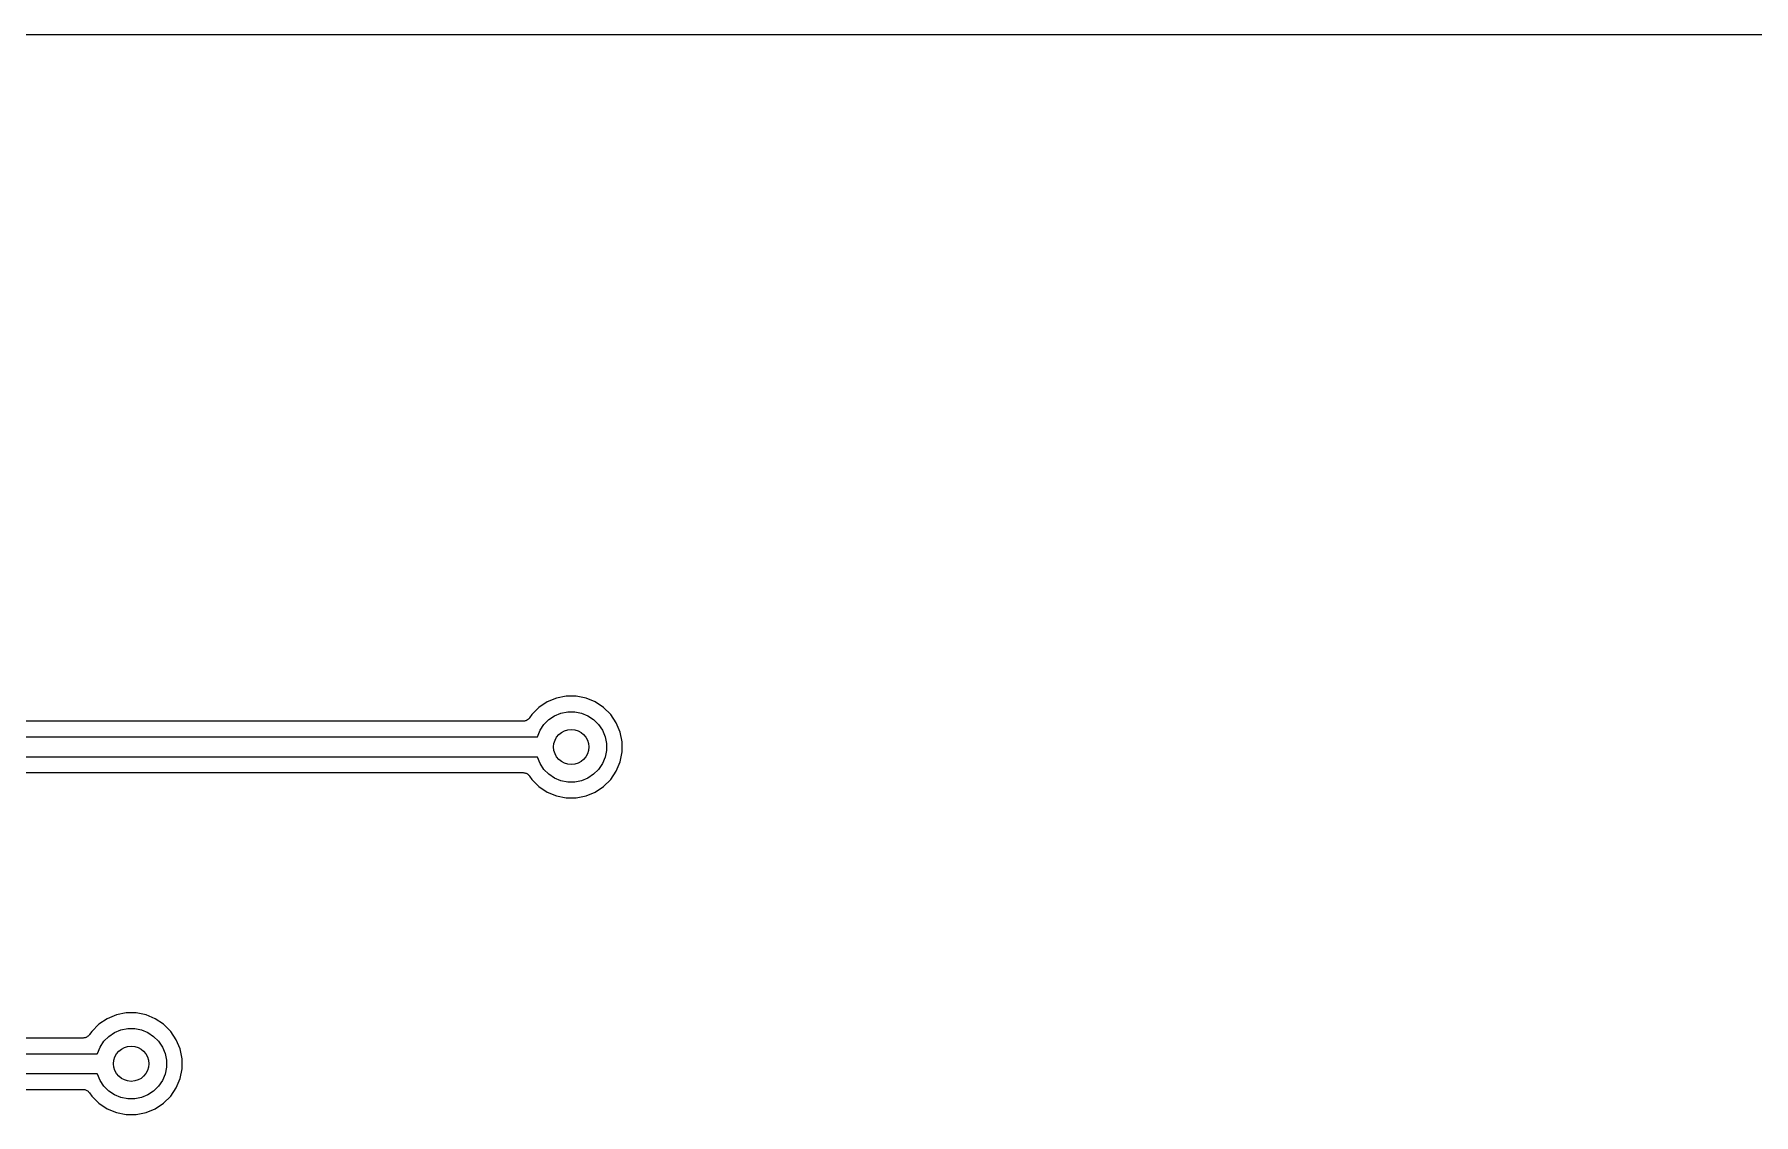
# Model space of a CAD drawing. Extents: x 1.98 to 5.9, y -3.93 to -1.98.
# Drawn here: x 3.331 to 4.1, y -2.46 to -1.976 of the extents above; entities that cross this region are included whole.
import ezdxf

# ---------------------------------------------------------------- set-up
doc = ezdxf.new("R2010")
doc.units = 0
doc.header["$MEASUREMENT"] = 0
doc.layers.add('BLACK', color=7, linetype='CONTINUOUS')

msp = doc.modelspace()

# ---------------------------------------------------------------- linework, layer by layer
at = {"layer": 'BLACK', "linetype": 'CONTINUOUS'}
for p, q in [((2.27122, -1.97649), (5.89403, -1.97649)), ((3.56009, -2.27512), (3.55637, -2.27761)), ((3.56423, -2.2734), (3.56009, -2.27512)), ((3.56863, -2.27253), (3.56423, -2.2734)), ((3.57311, -2.27253), (3.56863, -2.27253)), ((3.5775, -2.2734), (3.57311, -2.27253)), ((3.58164, -2.27512), (3.5775, -2.2734)), ((3.58537, -2.27761), (3.58164, -2.27512)), ((3.54932, -2.28378), (2.9403, -2.28378)), ((3.54965, -2.28374), (3.54932, -2.28378)), ((3.54997, -2.28372), (3.54965, -2.28374)), ((3.54998, -2.28371), (3.54997, -2.28372)), ((3.55, -2.28371), (3.54998, -2.28371)), ((3.55031, -2.28362), (3.55, -2.28371)), ((3.55062, -2.28352), (3.55031, -2.28362)), ((3.55064, -2.28352), (3.55062, -2.28352)), ((3.55065, -2.28351), (3.55064, -2.28352)), ((3.55094, -2.28336), (3.55065, -2.28351)), ((3.55123, -2.28321), (3.55094, -2.28336)), ((3.55124, -2.2832), (3.55123, -2.28321)), ((3.55126, -2.28319), (3.55124, -2.2832)), ((3.55151, -2.28298), (3.55126, -2.28319)), ((3.55176, -2.28278), (3.55151, -2.28298)), ((3.55177, -2.28277), (3.55176, -2.28278)), ((3.55179, -2.28276), (3.55177, -2.28277)), ((3.55199, -2.28251), (3.55179, -2.28276)), ((3.5522, -2.28226), (3.55199, -2.28251)), ((3.55222, -2.28223), (3.5522, -2.28226)), ((3.55223, -2.28222), (3.55222, -2.28223)), ((3.55222, -2.28223), (3.55222, -2.28223)), ((3.55222, -2.28223), (3.55222, -2.28223)), ((3.5532, -2.28077), (3.55223, -2.28222)), ((3.55637, -2.27761), (3.5532, -2.28077)), ((3.55863, -2.28524), (3.56083, -2.28304)), ((3.56083, -2.28304), (3.56341, -2.28132)), ((3.56341, -2.28132), (3.56627, -2.28013)), ((3.56627, -2.28013), (3.56932, -2.27953)), ((3.56932, -2.27953), (3.57242, -2.27953)), ((3.57242, -2.27953), (3.57546, -2.28013)), ((3.57546, -2.28013), (3.57833, -2.28132)), ((3.57833, -2.28132), (3.5809, -2.28304)), ((3.5809, -2.28304), (3.5831, -2.28524)), ((3.58854, -2.28077), (3.58537, -2.27761)), ((3.59103, -2.2845), (3.58854, -2.28077)), ((2.93595, -2.29078), (3.5557, -2.29078)), ((3.5557, -2.29078), (3.55572, -2.29068)), ((3.55572, -2.29068), (3.55691, -2.28782)), ((3.55691, -2.28782), (3.55863, -2.28524)), ((3.5831, -2.28524), (3.58482, -2.28782)), ((3.58482, -2.28782), (3.58601, -2.29068)), ((3.58601, -2.29068), (3.58661, -2.29372)), ((3.59274, -2.28864), (3.59103, -2.2845)), ((3.59361, -2.29304), (3.59274, -2.28864)), ((3.58661, -2.29683), (3.58601, -2.29987)), ((3.58661, -2.29372), (3.58661, -2.29683)), ((3.59274, -2.30191), (3.59361, -2.29752)), ((3.59361, -2.29752), (3.59361, -2.29304)), ((3.5557, -2.29978), (2.93431, -2.29978)), ((2.93482, -2.30678), (3.54932, -2.30678)), ((3.54932, -2.30678), (3.54934, -2.30678)), ((3.54934, -2.30678), (3.54934, -2.30678)), ((3.54934, -2.30678), (3.54934, -2.30678)), ((3.54934, -2.30678), (3.54937, -2.30678)), ((3.54937, -2.30678), (3.54969, -2.30681)), ((3.54969, -2.30681), (3.55002, -2.30685)), ((3.55002, -2.30685), (3.55003, -2.30685)), ((3.55003, -2.30685), (3.55005, -2.30685)), ((3.55005, -2.30685), (3.55036, -2.30695)), ((3.55036, -2.30695), (3.55067, -2.30705)), ((3.55067, -2.30705), (3.55068, -2.30705)), ((3.55068, -2.30705), (3.5507, -2.30706)), ((3.5507, -2.30706), (3.55098, -2.30722)), ((3.55098, -2.30722), (3.55127, -2.30737)), ((3.55127, -2.30737), (3.55128, -2.30738)), ((3.55572, -2.29987), (3.5557, -2.29978)), ((3.55691, -2.30274), (3.55572, -2.29987)), ((3.55863, -2.30531), (3.55691, -2.30274)), ((3.56083, -2.30751), (3.55863, -2.30531)), ((3.5831, -2.30531), (3.5809, -2.30751)), ((3.58482, -2.30274), (3.5831, -2.30531)), ((3.58601, -2.29987), (3.58482, -2.30274)), ((3.58854, -2.30978), (3.59103, -2.30605)), ((3.59103, -2.30605), (3.59274, -2.30191)), ((3.55128, -2.30738), (3.5513, -2.30739)), ((3.5513, -2.30739), (3.55155, -2.3076)), ((3.55155, -2.3076), (3.5518, -2.3078)), ((3.5518, -2.3078), (3.55181, -2.30782)), ((3.55181, -2.30782), (3.55182, -2.30783)), ((3.55182, -2.30783), (3.55202, -2.30808)), ((3.55202, -2.30808), (3.55223, -2.30833)), ((3.55223, -2.30833), (3.5532, -2.30978)), ((3.5532, -2.30978), (3.55637, -2.31295)), ((3.55637, -2.31295), (3.56009, -2.31543)), ((3.56341, -2.30923), (3.56083, -2.30751)), ((3.56627, -2.31042), (3.56341, -2.30923)), ((3.56932, -2.31102), (3.56627, -2.31042)), ((3.57242, -2.31102), (3.56932, -2.31102)), ((3.57546, -2.31042), (3.57242, -2.31102)), ((3.57833, -2.30923), (3.57546, -2.31042)), ((3.5809, -2.30751), (3.57833, -2.30923)), ((3.58164, -2.31543), (3.58537, -2.31295)), ((3.58537, -2.31295), (3.58854, -2.30978)), ((3.56009, -2.31543), (3.56423, -2.31715)), ((3.56423, -2.31715), (3.56863, -2.31802)), ((3.56863, -2.31802), (3.57311, -2.31802)), ((3.57311, -2.31802), (3.5775, -2.31715)), ((3.5775, -2.31715), (3.58164, -2.31543)), ((3.37178, -2.41426), (3.36738, -2.41513)), ((3.37626, -2.41426), (3.37178, -2.41426)), ((3.38065, -2.41513), (3.37626, -2.41426)), ((3.35635, -2.42251), (3.35538, -2.42395)), ((3.35951, -2.41934), (3.35635, -2.42251)), ((3.36324, -2.41685), (3.35951, -2.41934)), ((3.36738, -2.41513), (3.36324, -2.41685)), ((3.36656, -2.42305), (3.36942, -2.42187)), ((3.36942, -2.42187), (3.37246, -2.42126)), ((3.37246, -2.42126), (3.37557, -2.42126)), ((3.37557, -2.42126), (3.37861, -2.42187)), ((3.37861, -2.42187), (3.38148, -2.42305)), ((3.38479, -2.41685), (3.38065, -2.41513)), ((3.38852, -2.41934), (3.38479, -2.41685)), ((3.39169, -2.42251), (3.38852, -2.41934)), ((3.39417, -2.42623), (3.39169, -2.42251)), ((3.35247, -2.42551), (2.8561, -2.42551)), ((3.35279, -2.42548), (3.35247, -2.42551)), ((3.35312, -2.42545), (3.35279, -2.42548)), ((3.35313, -2.42544), (3.35312, -2.42545)), ((3.35315, -2.42544), (3.35313, -2.42544)), ((3.35346, -2.42535), (3.35315, -2.42544)), ((3.35377, -2.42526), (3.35346, -2.42535)), ((3.35379, -2.42525), (3.35377, -2.42526)), ((3.3538, -2.42524), (3.35379, -2.42525)), ((3.35409, -2.42509), (3.3538, -2.42524)), ((3.35438, -2.42494), (3.35409, -2.42509)), ((3.35439, -2.42493), (3.35438, -2.42494)), ((3.35441, -2.42492), (3.35439, -2.42493)), ((3.35466, -2.42472), (3.35441, -2.42492)), ((3.35491, -2.42451), (3.35466, -2.42472)), ((3.35492, -2.4245), (3.35491, -2.42451)), ((3.35494, -2.42449), (3.35492, -2.4245)), ((3.35514, -2.42424), (3.35494, -2.42449)), ((3.35535, -2.42399), (3.35514, -2.42424)), ((3.35537, -2.42397), (3.35535, -2.42399)), ((3.35538, -2.42395), (3.35537, -2.42396)), ((3.35537, -2.42396), (3.35537, -2.42397)), ((3.35537, -2.42397), (3.35537, -2.42397)), ((3.35887, -2.43241), (3.36006, -2.42955)), ((3.36006, -2.42955), (3.36178, -2.42697)), ((3.36178, -2.42697), (3.36398, -2.42478)), ((3.36398, -2.42478), (3.36656, -2.42305)), ((3.38148, -2.42305), (3.38405, -2.42478)), ((3.38405, -2.42478), (3.38625, -2.42697)), ((3.38625, -2.42697), (3.38797, -2.42955)), ((3.38797, -2.42955), (3.38916, -2.43241)), ((3.39589, -2.43037), (3.39417, -2.42623)), ((3.39676, -2.43477), (3.39589, -2.43037)), ((2.57667, -2.43251), (3.35885, -2.43251)), ((3.35885, -2.43251), (3.35887, -2.43241)), ((3.38916, -2.43241), (3.38976, -2.43546)), ((3.38976, -2.43546), (3.38976, -2.43856)), ((3.39676, -2.43925), (3.39676, -2.43477)), ((3.35885, -2.44151), (2.57502, -2.44151)), ((3.35887, -2.4416), (3.35885, -2.44151)), ((3.36006, -2.44447), (3.35887, -2.4416)), ((3.36178, -2.44705), (3.36006, -2.44447)), ((3.38797, -2.44447), (3.38625, -2.44705)), ((3.38916, -2.4416), (3.38797, -2.44447)), ((3.38976, -2.43856), (3.38916, -2.4416)), ((3.39417, -2.44778), (3.39589, -2.44364)), ((3.39589, -2.44364), (3.39676, -2.43925)), ((2.86536, -2.44851), (3.35247, -2.44851)), ((3.35247, -2.44851), (3.35248, -2.44851)), ((3.35248, -2.44851), (3.35249, -2.44851)), ((3.35249, -2.44851), (3.35249, -2.44851)), ((3.35249, -2.44851), (3.35252, -2.44851)), ((3.35252, -2.44851), (3.35284, -2.44854)), ((3.35284, -2.44854), (3.35316, -2.44858)), ((3.35316, -2.44858), (3.35318, -2.44858)), ((3.35318, -2.44858), (3.3532, -2.44858)), ((3.3532, -2.44858), (3.3535, -2.44868)), ((3.3535, -2.44868), (3.35382, -2.44878)), ((3.35382, -2.44878), (3.35383, -2.44879)), ((3.35383, -2.44879), (3.35385, -2.44879)), ((3.35385, -2.44879), (3.35413, -2.44895)), ((3.35413, -2.44895), (3.35442, -2.4491)), ((3.35442, -2.4491), (3.35443, -2.44911)), ((3.35443, -2.44911), (3.35445, -2.44912)), ((3.35445, -2.44912), (3.3547, -2.44933)), ((3.3547, -2.44933), (3.35495, -2.44954)), ((3.35495, -2.44954), (3.35496, -2.44955)), ((3.35496, -2.44955), (3.35497, -2.44956)), ((3.35497, -2.44956), (3.35517, -2.44981)), ((3.35517, -2.44981), (3.35538, -2.45006)), ((3.35538, -2.45006), (3.35635, -2.45151)), ((3.35635, -2.45151), (3.35951, -2.45468)), ((3.36398, -2.44924), (3.36178, -2.44705)), ((3.36656, -2.45096), (3.36398, -2.44924)), ((3.36942, -2.45215), (3.36656, -2.45096)), ((3.37246, -2.45276), (3.36942, -2.45215)), ((3.37557, -2.45276), (3.37246, -2.45276)), ((3.37861, -2.45215), (3.37557, -2.45276)), ((3.38148, -2.45096), (3.37861, -2.45215)), ((3.38405, -2.44924), (3.38148, -2.45096)), ((3.38625, -2.44705), (3.38405, -2.44924)), ((3.38852, -2.45468), (3.39169, -2.45151)), ((3.39169, -2.45151), (3.39417, -2.44778)), ((3.35951, -2.45468), (3.36324, -2.45717)), ((3.36324, -2.45717), (3.36738, -2.45888)), ((3.36738, -2.45888), (3.37178, -2.45976)), ((3.37178, -2.45976), (3.37626, -2.45976)), ((3.37626, -2.45976), (3.38065, -2.45888)), ((3.38065, -2.45888), (3.38479, -2.45717)), ((3.38479, -2.45717), (3.38852, -2.45468))]:
    msp.add_line(p, q, dxfattribs=at)
at = {"layer": 'BLACK'}
for centre in [(3.57087, -2.29528), (3.37402, -2.43701)]:
    msp.add_circle(centre, 0.00787, dxfattribs=at)

doc.saveas('drawing.dxf')
